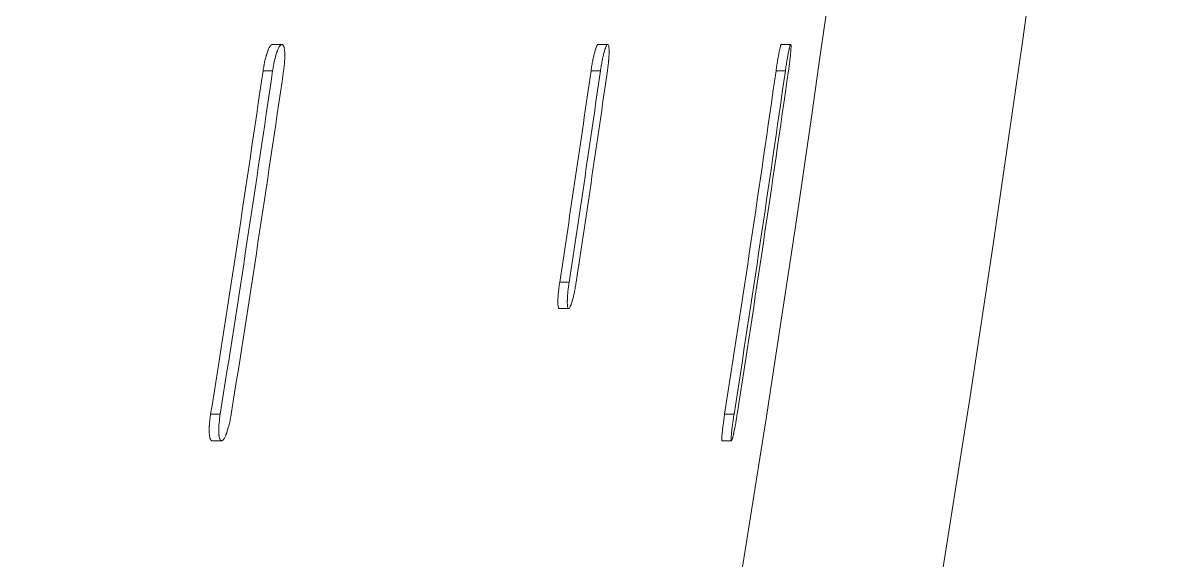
# Model space of a CAD drawing. Header units: millimetres. Extents: x 4664 to 8864, y -38 to 2932.
# Drawn here: x 8294.78 to 8302.28, y 2186.13 to 2189.67 of the extents above; entities that cross this region are included whole.
import ezdxf

# ---------------------------------------------------------------- set-up
doc = ezdxf.new("R2010")
doc.units = ezdxf.units.MM

msp = doc.modelspace()

# ---------------------------------------------------------------- linework, layer by layer
at = {"lineweight": 5}
for p, q in [((8296.4222, 2189.5247), (8296.485, 2189.5247)), ((8298.5693, 2189.5247), (8298.6313, 2189.5247)), ((8299.7754, 2189.5247), (8299.8369, 2189.5247)), ((8296.3608, 2189.3506), (8296.4236, 2189.3506)), ((8298.5214, 2189.3506), (8298.5835, 2189.3506)), ((8299.7405, 2189.3506), (8299.8021, 2189.3506)), ((8298.3152, 2187.9576), (8298.3773, 2187.9576)), ((8298.3743, 2187.7835), (8298.312, 2187.7835)), ((8296.0154, 2187.087), (8296.0785, 2187.087)), ((8299.4019, 2187.087), (8299.4637, 2187.087)), ((8296.0873, 2186.9129), (8296.0243, 2186.9129)), ((8299.4471, 2186.9129), (8299.3852, 2186.9129))]:
    msp.add_line(p, q, dxfattribs=at)
for radius, start, end in [(182.7739, 339.968419, 20.031581), (181.4679, 339.968419, 354.239642), (175.7749, 339.998828, 353.967705), (177.0806, 339.998828, 353.967705), (172.1557, 350.94523, 351.70731), (172.2179, 350.94853, 351.710328), (172.2896, 350.95233, 351.713804), (174.294, 351.346843, 351.809753), (174.3555, 351.349917, 351.812661), (174.4011, 351.352198, 351.814818), (175.5007, 351.119224, 351.86645), (175.5617, 351.122337, 351.869298), (175.582, 351.123371, 351.870244)]:
    msp.add_arc((8126.0051, 2214.1806), radius, start, end, dxfattribs=at)
for points, knots in [([(8296.3608, 2189.3506), (8296.3624, 2189.3621), (8296.3643, 2189.3734), (8296.3669, 2189.3873), (8296.3675, 2189.3901), (8296.3685, 2189.3957), (8296.3691, 2189.3984), (8296.3708, 2189.4066), (8296.372, 2189.412), (8296.3756, 2189.4276), (8296.3782, 2189.4376), (8296.3815, 2189.4493), (8296.3822, 2189.4517), (8296.3836, 2189.4562), (8296.3843, 2189.4585), (8296.3863, 2189.465), (8296.3891, 2189.4733), (8296.3919, 2189.4809), (8296.394, 2189.4863), (8296.3948, 2189.488), (8296.3962, 2189.4914), (8296.3969, 2189.4931), (8296.4005, 2189.501), (8296.4033, 2189.5063), (8296.4075, 2189.5129), (8296.4089, 2189.5149), (8296.4106, 2189.517), (8296.4109, 2189.5174), (8296.4116, 2189.5182), (8296.4119, 2189.5186), (8296.413, 2189.5197), (8296.4136, 2189.5203), (8296.4169, 2189.5233), (8296.4194, 2189.5245), (8296.422, 2189.5247), (8296.4222, 2189.5247), (8296.4224, 2189.5247)], [0, 0, 0, 0, 0.123705, 0.123705, 0.154631, 0.154631, 0.185557, 0.185557, 0.247409, 0.247409, 0.371114, 0.371114, 0.40204, 0.40204, 0.432966, 0.432966, 0.494819, 0.556671, 0.556671, 0.587597, 0.587597, 0.618523, 0.618523, 0.742228, 0.742228, 0.80408, 0.80408, 0.819543, 0.819543, 0.835006, 0.835006, 0.865933, 0.865933, 0.989637, 0.989637, 1, 1, 1, 1]), ([(8296.4961, 2189.3506), (8296.4978, 2189.3622), (8296.4992, 2189.3736), (8296.501, 2189.3905), (8296.5015, 2189.396), (8296.5022, 2189.4044), (8296.5024, 2189.4071), (8296.5028, 2189.4126), (8296.503, 2189.4153), (8296.5037, 2189.4286), (8296.5041, 2189.4387), (8296.5041, 2189.4507), (8296.5041, 2189.4531), (8296.5041, 2189.4566), (8296.5041, 2189.4577), (8296.504, 2189.46), (8296.5039, 2189.4657), (8296.5034, 2189.4752), (8296.5028, 2189.4828), (8296.5021, 2189.4883), (8296.5019, 2189.49), (8296.5014, 2189.4934), (8296.5012, 2189.495), (8296.5004, 2189.4998), (8296.4991, 2189.5056), (8296.4969, 2189.5127), (8296.4952, 2189.5164), (8296.4938, 2189.5188), (8296.4933, 2189.5195), (8296.4924, 2189.5208), (8296.4919, 2189.5214), (8296.4893, 2189.524), (8296.4871, 2189.5249), (8296.4841, 2189.5247), (8296.4835, 2189.5246), (8296.4823, 2189.5242), (8296.4817, 2189.524), (8296.4798, 2189.523), (8296.4785, 2189.5221), (8296.4745, 2189.5186), (8296.4718, 2189.5152), (8296.4683, 2189.5097), (8296.4676, 2189.5085), (8296.4662, 2189.506), (8296.4655, 2189.5048), (8296.4634, 2189.5007), (8296.4605, 2189.4949), (8296.4577, 2189.4882), (8296.4556, 2189.4828), (8296.4548, 2189.481), (8296.4534, 2189.4771), (8296.4527, 2189.4752), (8296.4492, 2189.4652), (8296.4464, 2189.4565), (8296.4425, 2189.4425), (8296.4412, 2189.4377), (8296.4392, 2189.4301), (8296.4386, 2189.4276), (8296.4373, 2189.4225), (8296.4367, 2189.4199), (8296.4337, 2189.4068), (8296.4314, 2189.396), (8296.4288, 2189.3821), (8296.4283, 2189.3793), (8296.4273, 2189.3736), (8296.4268, 2189.3708), (8296.4254, 2189.3622), (8296.4245, 2189.3564), (8296.4236, 2189.3506)], [0, 0, 0, 0, 0.0625, 0.0625, 0.09375, 0.09375, 0.109375, 0.109375, 0.125, 0.125, 0.1875, 0.1875, 0.203125, 0.203125, 0.210938, 0.210938, 0.21875, 0.25, 0.28125, 0.28125, 0.296875, 0.296875, 0.3125, 0.3125, 0.34375, 0.375, 0.40625, 0.40625, 0.421875, 0.421875, 0.4375, 0.4375, 0.5, 0.5, 0.515625, 0.515625, 0.53125, 0.53125, 0.5625, 0.5625, 0.625, 0.625, 0.640625, 0.640625, 0.65625, 0.65625, 0.6875, 0.71875, 0.71875, 0.734375, 0.734375, 0.75, 0.75, 0.8125, 0.8125, 0.84375, 0.84375, 0.859375, 0.859375, 0.875, 0.875, 0.9375, 0.9375, 0.953125, 0.953125, 0.96875, 0.96875, 1, 1, 1, 1]), ([(8298.5214, 2189.3506), (8298.523, 2189.362), (8298.5248, 2189.3733), (8298.5272, 2189.3872), (8298.5279, 2189.3913), (8298.5286, 2189.3955), (8298.5291, 2189.3982), (8298.5294, 2189.3996), (8298.5306, 2189.4064), (8298.5317, 2189.4118), (8298.5348, 2189.4274), (8298.5369, 2189.4373), (8298.5396, 2189.4492), (8298.5402, 2189.4515), (8298.5413, 2189.4561), (8298.5418, 2189.4583), (8298.5435, 2189.4649), (8298.5457, 2189.4733), (8298.5479, 2189.4809), (8298.5495, 2189.4863), (8298.5503, 2189.4889), (8298.5512, 2189.4914), (8298.5517, 2189.4931), (8298.552, 2189.4939), (8298.5544, 2189.5011), (8298.5565, 2189.5065), (8298.5595, 2189.5131), (8298.5605, 2189.515), (8298.562, 2189.5176), (8298.5624, 2189.5184), (8298.5634, 2189.5198), (8298.5638, 2189.5205), (8298.5661, 2189.5234), (8298.5678, 2189.5246), (8298.5694, 2189.5247), (8298.5695, 2189.5247), (8298.5695, 2189.5247)], [0, 0, 0, 0, 0.124116, 0.124116, 0.155145, 0.17066, 0.17066, 0.186174, 0.186174, 0.248232, 0.248232, 0.372349, 0.372349, 0.403378, 0.403378, 0.434407, 0.434407, 0.496465, 0.558523, 0.558523, 0.589552, 0.605067, 0.605067, 0.620581, 0.620581, 0.744697, 0.744697, 0.806756, 0.806756, 0.837785, 0.837785, 0.868814, 0.868814, 0.99293, 0.99293, 1, 1, 1, 1]), ([(8298.5835, 2189.3506), (8298.5852, 2189.3621), (8298.5869, 2189.3734), (8298.5898, 2189.39), (8298.5907, 2189.3955), (8298.5922, 2189.4037), (8298.5927, 2189.4064), (8298.5938, 2189.4117), (8298.5943, 2189.4144), (8298.5969, 2189.4275), (8298.599, 2189.4374), (8298.6023, 2189.4515), (8298.6034, 2189.4561), (8298.6056, 2189.4649), (8298.6067, 2189.4691), (8298.61, 2189.4811), (8298.6122, 2189.4883), (8298.6149, 2189.4963), (8298.6154, 2189.4978), (8298.6165, 2189.5008), (8298.617, 2189.5022), (8298.6186, 2189.5063), (8298.6196, 2189.5087), (8298.6226, 2189.5153), (8298.6245, 2189.5187), (8298.6268, 2189.5216), (8298.6273, 2189.5222), (8298.6281, 2189.5231), (8298.6286, 2189.5234), (8298.6298, 2189.5243), (8298.6314, 2189.525), (8298.6329, 2189.5246), (8298.6339, 2189.5238), (8298.6342, 2189.5235), (8298.6349, 2189.5227), (8298.6352, 2189.5222), (8298.6367, 2189.5196), (8298.6376, 2189.5164), (8298.6388, 2189.5099), (8298.6392, 2189.5075), (8298.6398, 2189.5021), (8298.64, 2189.4992), (8298.6405, 2189.4897), (8298.6407, 2189.4825), (8298.6406, 2189.4734), (8298.6406, 2189.4724), (8298.6405, 2189.4703), (8298.6405, 2189.4692), (8298.6404, 2189.466), (8298.6404, 2189.4638), (8298.6401, 2189.4572), (8298.6397, 2189.448), (8298.6391, 2189.4382), (8298.6386, 2189.4306), (8298.6384, 2189.4281), (8298.6379, 2189.4228), (8298.6377, 2189.4202), (8298.6365, 2189.4069), (8298.6354, 2189.396), (8298.6334, 2189.3792), (8298.6327, 2189.3736), (8298.6316, 2189.365), (8298.6312, 2189.3621), (8298.6304, 2189.3564), (8298.63, 2189.3535), (8298.6296, 2189.3506)], [0, 0, 0, 0, 0.0625, 0.0625, 0.09375, 0.09375, 0.109375, 0.109375, 0.125, 0.125, 0.1875, 0.1875, 0.21875, 0.21875, 0.25, 0.25, 0.3125, 0.3125, 0.328125, 0.328125, 0.34375, 0.34375, 0.375, 0.375, 0.4375, 0.4375, 0.453125, 0.453125, 0.46875, 0.46875, 0.5, 0.53125, 0.53125, 0.546875, 0.546875, 0.5625, 0.5625, 0.625, 0.625, 0.65625, 0.65625, 0.6875, 0.6875, 0.75, 0.75, 0.757812, 0.757812, 0.765625, 0.765625, 0.78125, 0.78125, 0.8125, 0.84375, 0.84375, 0.859375, 0.859375, 0.875, 0.875, 0.9375, 0.9375, 0.96875, 0.96875, 0.984375, 0.984375, 1, 1, 1, 1]), ([(8299.7405, 2189.3506), (8299.7421, 2189.362), (8299.7437, 2189.3732), (8299.7459, 2189.3871), (8299.7463, 2189.3899), (8299.7472, 2189.3954), (8299.7476, 2189.3981), (8299.749, 2189.4063), (8299.7498, 2189.4117), (8299.7524, 2189.4273), (8299.7542, 2189.4373), (8299.7561, 2189.448), (8299.7563, 2189.4492), (8299.7568, 2189.4515), (8299.757, 2189.4527), (8299.7576, 2189.4561), (8299.758, 2189.4584), (8299.7593, 2189.465), (8299.761, 2189.4734), (8299.7625, 2189.481), (8299.7637, 2189.4864), (8299.7643, 2189.4891), (8299.7648, 2189.4916), (8299.7652, 2189.4933), (8299.7654, 2189.4941), (8299.7671, 2189.5013), (8299.7684, 2189.5067), (8299.7703, 2189.5133), (8299.7709, 2189.5152), (8299.7716, 2189.5174), (8299.7717, 2189.5178), (8299.772, 2189.5186), (8299.7721, 2189.5189), (8299.7725, 2189.52), (8299.7728, 2189.5206), (8299.774, 2189.5235), (8299.7749, 2189.5247), (8299.7756, 2189.5247), (8299.7756, 2189.5247), (8299.7756, 2189.5247)], [0, 0, 0, 0, 0.124509, 0.124509, 0.155636, 0.155636, 0.186763, 0.186763, 0.249017, 0.249017, 0.373526, 0.373526, 0.38909, 0.38909, 0.404653, 0.404653, 0.43578, 0.43578, 0.498035, 0.560289, 0.560289, 0.591416, 0.60698, 0.60698, 0.622543, 0.622543, 0.747052, 0.747052, 0.809306, 0.809306, 0.82487, 0.82487, 0.840434, 0.840434, 0.871561, 0.871561, 0.996069, 0.996069, 1, 1, 1, 1]), ([(8299.8021, 2189.3506), (8299.8038, 2189.3621), (8299.8054, 2189.3733), (8299.808, 2189.3899), (8299.8089, 2189.3954), (8299.8102, 2189.4036), (8299.8106, 2189.4063), (8299.8115, 2189.4117), (8299.8119, 2189.4143), (8299.8141, 2189.4274), (8299.8159, 2189.4374), (8299.8184, 2189.4515), (8299.8193, 2189.4561), (8299.821, 2189.465), (8299.8218, 2189.4692), (8299.8242, 2189.4813), (8299.8258, 2189.4885), (8299.8276, 2189.4965), (8299.828, 2189.498), (8299.8287, 2189.501), (8299.829, 2189.5024), (8299.8301, 2189.5065), (8299.8314, 2189.5114), (8299.8325, 2189.5153), (8299.8334, 2189.5178), (8299.8337, 2189.5186), (8299.8342, 2189.52), (8299.8344, 2189.5206), (8299.8357, 2189.5235), (8299.8365, 2189.5247), (8299.8375, 2189.5248), (8299.8378, 2189.5245), (8299.8382, 2189.5238), (8299.8382, 2189.5237), (8299.8383, 2189.5234), (8299.8384, 2189.5232), (8299.8386, 2189.5226), (8299.8387, 2189.5221), (8299.8391, 2189.5193), (8299.8393, 2189.516), (8299.8393, 2189.5106), (8299.8393, 2189.5095), (8299.8392, 2189.507), (8299.8392, 2189.5057), (8299.8391, 2189.5017), (8299.8389, 2189.4987), (8299.8384, 2189.4892), (8299.8379, 2189.482), (8299.8371, 2189.4718), (8299.8369, 2189.4697), (8299.8365, 2189.4655), (8299.8363, 2189.4633), (8299.8357, 2189.4567), (8299.8348, 2189.4475), (8299.8337, 2189.4378), (8299.8329, 2189.4302), (8299.8326, 2189.4277), (8299.832, 2189.4225), (8299.8317, 2189.4198), (8299.8301, 2189.4066), (8299.8288, 2189.3958), (8299.8266, 2189.3791), (8299.8258, 2189.3735), (8299.8242, 2189.3621), (8299.8234, 2189.3563), (8299.8226, 2189.3506)], [0, 0, 0, 0, 0.0625, 0.0625, 0.09375, 0.09375, 0.109375, 0.109375, 0.125, 0.125, 0.1875, 0.1875, 0.21875, 0.21875, 0.25, 0.25, 0.3125, 0.3125, 0.328125, 0.328125, 0.34375, 0.34375, 0.375, 0.40625, 0.40625, 0.421875, 0.421875, 0.4375, 0.4375, 0.5, 0.5, 0.53125, 0.53125, 0.539063, 0.539063, 0.546875, 0.546875, 0.5625, 0.5625, 0.625, 0.625, 0.640625, 0.640625, 0.65625, 0.65625, 0.6875, 0.6875, 0.75, 0.75, 0.765625, 0.765625, 0.78125, 0.78125, 0.8125, 0.84375, 0.84375, 0.859375, 0.859375, 0.875, 0.875, 0.9375, 0.9375, 0.96875, 0.96875, 1, 1, 1, 1]), ([(8298.3117, 2187.7835), (8298.3115, 2187.7835), (8298.3112, 2187.7836), (8298.3105, 2187.7837), (8298.3102, 2187.7839), (8298.3092, 2187.7847), (8298.3085, 2187.7855), (8298.3068, 2187.7886), (8298.3058, 2187.7918), (8298.305, 2187.7967), (8298.3049, 2187.7972), (8298.3047, 2187.7984), (8298.3046, 2187.799), (8298.3044, 2187.8008), (8298.3042, 2187.8021), (8298.3038, 2187.8061), (8298.3034, 2187.8119), (8298.3032, 2187.8187), (8298.3031, 2187.8241), (8298.3031, 2187.826), (8298.3031, 2187.8298), (8298.3031, 2187.8318), (8298.3033, 2187.842), (8298.3037, 2187.8509), (8298.3046, 2187.8651), (8298.305, 2187.87), (8298.3055, 2187.8764), (8298.3056, 2187.8777), (8298.3058, 2187.8803), (8298.3061, 2187.8842), (8298.3065, 2187.8881), (8298.3078, 2187.9013), (8298.309, 2187.9122), (8298.3108, 2187.9263), (8298.3111, 2187.9291), (8298.3119, 2187.9348), (8298.3123, 2187.9376), (8298.3135, 2187.9462), (8298.3143, 2187.9519), (8298.3152, 2187.9576)], [0, 0, 0, 0, 0.023952, 0.023952, 0.055437, 0.055437, 0.118408, 0.118408, 0.24435, 0.24435, 0.260092, 0.260092, 0.275835, 0.275835, 0.30732, 0.30732, 0.370291, 0.433262, 0.433262, 0.464748, 0.464748, 0.496233, 0.496233, 0.622175, 0.622175, 0.685146, 0.685146, 0.700888, 0.700888, 0.716631, 0.748117, 0.748117, 0.874058, 0.874058, 0.905544, 0.905544, 0.937029, 0.937029, 1, 1, 1, 1]), ([(8298.4235, 2187.9576), (8298.4218, 2187.9461), (8298.4199, 2187.9349), (8298.4169, 2187.9183), (8298.4159, 2187.9128), (8298.4144, 2187.9046), (8298.4138, 2187.9019), (8298.4128, 2187.8966), (8298.4122, 2187.8939), (8298.4095, 2187.8808), (8298.4073, 2187.8709), (8298.4039, 2187.8568), (8298.4028, 2187.8522), (8298.4005, 2187.8434), (8298.3994, 2187.8392), (8298.396, 2187.8272), (8298.3937, 2187.82), (8298.391, 2187.812), (8298.3904, 2187.8105), (8298.3893, 2187.8075), (8298.3888, 2187.8061), (8298.3872, 2187.802), (8298.3861, 2187.7996), (8298.383, 2187.793), (8298.3811, 2187.7896), (8298.3788, 2187.7866), (8298.3783, 2187.7861), (8298.3775, 2187.7852), (8298.377, 2187.7848), (8298.3758, 2187.7839), (8298.3742, 2187.7832), (8298.3727, 2187.7837), (8298.3717, 2187.7844), (8298.3714, 2187.7847), (8298.3707, 2187.7855), (8298.3704, 2187.786), (8298.369, 2187.7887), (8298.368, 2187.7919), (8298.3669, 2187.7983), (8298.3665, 2187.8007), (8298.366, 2187.8061), (8298.3658, 2187.809), (8298.3653, 2187.8185), (8298.3652, 2187.8257), (8298.3654, 2187.8349), (8298.3654, 2187.8359), (8298.3655, 2187.838), (8298.3655, 2187.839), (8298.3656, 2187.8422), (8298.3657, 2187.8444), (8298.3659, 2187.8511), (8298.3664, 2187.8603), (8298.3671, 2187.8701), (8298.3678, 2187.8776), (8298.368, 2187.8802), (8298.3684, 2187.8854), (8298.3687, 2187.8881), (8298.37, 2187.9014), (8298.3712, 2187.9123), (8298.3733, 2187.929), (8298.374, 2187.9347), (8298.3752, 2187.9433), (8298.3756, 2187.9462), (8298.3765, 2187.9519), (8298.3769, 2187.9548), (8298.3773, 2187.9576)], [0, 0, 0, 0, 0.0625, 0.0625, 0.09375, 0.09375, 0.109375, 0.109375, 0.125, 0.125, 0.1875, 0.1875, 0.21875, 0.21875, 0.25, 0.25, 0.3125, 0.3125, 0.328125, 0.328125, 0.34375, 0.34375, 0.375, 0.375, 0.4375, 0.4375, 0.453125, 0.453125, 0.46875, 0.46875, 0.5, 0.53125, 0.53125, 0.546875, 0.546875, 0.5625, 0.5625, 0.625, 0.625, 0.65625, 0.65625, 0.6875, 0.6875, 0.75, 0.75, 0.757812, 0.757812, 0.765625, 0.765625, 0.78125, 0.78125, 0.8125, 0.84375, 0.84375, 0.859375, 0.859375, 0.875, 0.875, 0.9375, 0.9375, 0.96875, 0.96875, 0.984375, 0.984375, 1, 1, 1, 1]), ([(8296.024, 2186.9129), (8296.023, 2186.9129), (8296.0221, 2186.9131), (8296.0201, 2186.9139), (8296.019, 2186.9147), (8296.016, 2186.9177), (8296.0142, 2186.9208), (8296.0122, 2186.9261), (8296.0119, 2186.9272), (8296.0111, 2186.9296), (8296.0108, 2186.9309), (8296.0098, 2186.9349), (8296.0087, 2186.9406), (8296.0078, 2186.9474), (8296.0072, 2186.9528), (8296.0071, 2186.9546), (8296.0068, 2186.9585), (8296.0066, 2186.9604), (8296.0063, 2186.9666), (8296.006, 2186.9751), (8296.006, 2186.9889), (8296.0064, 2186.9988), (8296.0067, 2187.0065), (8296.0069, 2187.0091), (8296.0072, 2187.0143), (8296.0073, 2187.017), (8296.0083, 2187.0303), (8296.0093, 2187.0413), (8296.011, 2187.0554), (8296.0113, 2187.0583), (8296.0121, 2187.064), (8296.0125, 2187.0669), (8296.0137, 2187.0755), (8296.0145, 2187.0813), (8296.0154, 2187.087)], [0, 0, 0, 0, 0.051748, 0.051748, 0.114965, 0.114965, 0.241399, 0.241399, 0.273007, 0.273007, 0.304616, 0.304616, 0.367832, 0.431049, 0.431049, 0.462657, 0.462657, 0.494266, 0.494266, 0.557483, 0.620699, 0.683916, 0.683916, 0.715525, 0.715525, 0.747133, 0.747133, 0.873566, 0.873566, 0.905175, 0.905175, 0.936783, 0.936783, 1, 1, 1, 1]), ([(8296.0785, 2187.087), (8296.0766, 2187.0755), (8296.075, 2187.0641), (8296.0731, 2187.0472), (8296.0725, 2187.0416), (8296.0717, 2187.0333), (8296.0714, 2187.0305), (8296.071, 2187.0251), (8296.0707, 2187.0224), (8296.0698, 2187.009), (8296.0693, 2186.9989), (8296.0691, 2186.9869), (8296.0691, 2186.9845), (8296.0691, 2186.9811), (8296.0691, 2186.9799), (8296.0691, 2186.9776), (8296.0692, 2186.972), (8296.0695, 2186.9624), (8296.0701, 2186.9548), (8296.0706, 2186.9493), (8296.0708, 2186.9476), (8296.0712, 2186.9442), (8296.0715, 2186.9426), (8296.0722, 2186.9378), (8296.0734, 2186.932), (8296.0755, 2186.9249), (8296.0772, 2186.9212), (8296.0786, 2186.9188), (8296.079, 2186.9181), (8296.08, 2186.9168), (8296.0805, 2186.9162), (8296.083, 2186.9137), (8296.0852, 2186.9127), (8296.0882, 2186.913), (8296.0888, 2186.9131), (8296.0901, 2186.9134), (8296.0907, 2186.9137), (8296.0926, 2186.9147), (8296.0939, 2186.9156), (8296.0979, 2186.9191), (8296.1007, 2186.9225), (8296.1065, 2186.9314), (8296.1094, 2186.9368), (8296.1138, 2186.9462), (8296.1152, 2186.9496), (8296.1174, 2186.955), (8296.1182, 2186.9568), (8296.1196, 2186.9606), (8296.1204, 2186.9626), (8296.124, 2186.9726), (8296.1269, 2186.9813), (8296.131, 2186.9953), (8296.1324, 2187.0001), (8296.1345, 2187.0076), (8296.1351, 2187.0101), (8296.1364, 2187.0153), (8296.1371, 2187.0179), (8296.1403, 2187.0309), (8296.1427, 2187.0417), (8296.1455, 2187.0556), (8296.146, 2187.0584), (8296.1471, 2187.0641), (8296.1476, 2187.0669), (8296.1492, 2187.0755), (8296.1502, 2187.0812), (8296.1511, 2187.087)], [0, 0, 0, 0, 0.0625, 0.0625, 0.09375, 0.09375, 0.109375, 0.109375, 0.125, 0.125, 0.1875, 0.1875, 0.203125, 0.203125, 0.210937, 0.210937, 0.21875, 0.25, 0.28125, 0.28125, 0.296875, 0.296875, 0.3125, 0.3125, 0.34375, 0.375, 0.40625, 0.40625, 0.421875, 0.421875, 0.4375, 0.4375, 0.5, 0.5, 0.515625, 0.515625, 0.53125, 0.53125, 0.5625, 0.5625, 0.625, 0.625, 0.6875, 0.6875, 0.71875, 0.71875, 0.734375, 0.734375, 0.75, 0.75, 0.8125, 0.8125, 0.84375, 0.84375, 0.859375, 0.859375, 0.875, 0.875, 0.9375, 0.9375, 0.953125, 0.953125, 0.96875, 0.96875, 1, 1, 1, 1]), ([(8299.3849, 2186.9129), (8299.3848, 2186.9129), (8299.3846, 2186.913), (8299.3844, 2186.9132), (8299.3842, 2186.9134), (8299.3842, 2186.9135), (8299.3838, 2186.9142), (8299.3836, 2186.915), (8299.3832, 2186.9183), (8299.383, 2186.9216), (8299.3831, 2186.927), (8299.3831, 2186.9282), (8299.3832, 2186.9307), (8299.3832, 2186.9319), (8299.3834, 2186.936), (8299.3838, 2186.9418), (8299.3843, 2186.9486), (8299.3847, 2186.9541), (8299.3849, 2186.956), (8299.3852, 2186.9589), (8299.3853, 2186.9598), (8299.3854, 2186.9618), (8299.3855, 2186.9628), (8299.3864, 2186.972), (8299.3874, 2186.9808), (8299.389, 2186.995), (8299.3896, 2186.9999), (8299.3909, 2187.0101), (8299.3916, 2187.0152), (8299.3936, 2187.031), (8299.3951, 2187.0418), (8299.3972, 2187.0558), (8299.3976, 2187.0586), (8299.3984, 2187.0643), (8299.3988, 2187.0671), (8299.4001, 2187.0756), (8299.401, 2187.0813), (8299.4019, 2187.087)], [0, 0, 0, 0, 0.027175, 0.042866, 0.042866, 0.058557, 0.058557, 0.12132, 0.12132, 0.246845, 0.246845, 0.278227, 0.278227, 0.309608, 0.309608, 0.372371, 0.435134, 0.435134, 0.466516, 0.466516, 0.482206, 0.482206, 0.497897, 0.497897, 0.623423, 0.623423, 0.686186, 0.686186, 0.748948, 0.748948, 0.874474, 0.874474, 0.905856, 0.905856, 0.937237, 0.937237, 1, 1, 1, 1]), ([(8299.4637, 2187.087), (8299.4619, 2187.0756), (8299.4602, 2187.0643), (8299.4578, 2187.0477), (8299.457, 2187.0422), (8299.4559, 2187.034), (8299.4555, 2187.0313), (8299.4548, 2187.0259), (8299.4544, 2187.0232), (8299.4527, 2187.01), (8299.4514, 2187), (8299.45, 2186.9881), (8299.4498, 2186.9858), (8299.4492, 2186.9812), (8299.449, 2186.9789), (8299.4483, 2186.9722), (8299.4478, 2186.968), (8299.4467, 2186.9559), (8299.446, 2186.9486), (8299.4456, 2186.9414), (8299.4455, 2186.9406), (8299.4454, 2186.9391), (8299.4454, 2186.9383), (8299.4452, 2186.9361), (8299.4452, 2186.9347), (8299.445, 2186.9307), (8299.4448, 2186.9258), (8299.4449, 2186.9219), (8299.445, 2186.9195), (8299.445, 2186.9187), (8299.4451, 2186.9173), (8299.4452, 2186.9167), (8299.4456, 2186.9139), (8299.4461, 2186.9129), (8299.4471, 2186.9129), (8299.4475, 2186.9132), (8299.448, 2186.914), (8299.4481, 2186.9141), (8299.4484, 2186.9145), (8299.4487, 2186.9151), (8299.4491, 2186.9158), (8299.4504, 2186.9187), (8299.4515, 2186.922), (8299.4532, 2186.9276), (8299.4535, 2186.9288), (8299.4542, 2186.9312), (8299.4545, 2186.9325), (8299.4556, 2186.9366), (8299.4571, 2186.9425), (8299.4587, 2186.9493), (8299.4599, 2186.9547), (8299.4604, 2186.9566), (8299.4612, 2186.9604), (8299.4616, 2186.9624), (8299.4638, 2186.9725), (8299.4656, 2186.9813), (8299.4684, 2186.9954), (8299.4693, 2187.0003), (8299.4707, 2187.0078), (8299.4712, 2187.0103), (8299.4721, 2187.0155), (8299.4726, 2187.0181), (8299.475, 2187.0312), (8299.4768, 2187.042), (8299.4792, 2187.0558), (8299.4796, 2187.0586), (8299.4806, 2187.0642), (8299.481, 2187.0671), (8299.4824, 2187.0756), (8299.4833, 2187.0813), (8299.4842, 2187.087)], [0, 0, 0, 0, 0.0625, 0.0625, 0.09375, 0.09375, 0.109375, 0.109375, 0.125, 0.125, 0.1875, 0.1875, 0.203125, 0.203125, 0.21875, 0.21875, 0.25, 0.25, 0.3125, 0.3125, 0.320313, 0.320313, 0.328125, 0.328125, 0.34375, 0.34375, 0.375, 0.40625, 0.40625, 0.421875, 0.421875, 0.4375, 0.4375, 0.5, 0.5, 0.53125, 0.53125, 0.539063, 0.539063, 0.546875, 0.5625, 0.5625, 0.625, 0.625, 0.640625, 0.640625, 0.65625, 0.65625, 0.6875, 0.71875, 0.71875, 0.734375, 0.734375, 0.75, 0.75, 0.8125, 0.8125, 0.84375, 0.84375, 0.859375, 0.859375, 0.875, 0.875, 0.9375, 0.9375, 0.953125, 0.953125, 0.96875, 0.96875, 1, 1, 1, 1])]:
    msp.add_open_spline(points, degree=3, knots=knots, dxfattribs=at)

doc.saveas('drawing.dxf')
